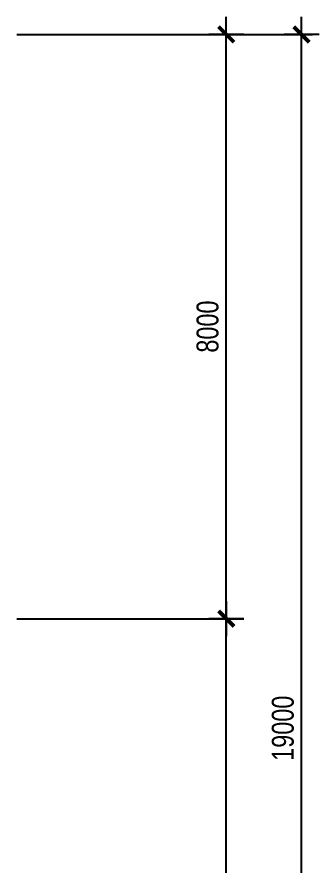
# Model space of a CAD drawing. Header units: metres. Extents: x 352651 to 1421851, y -87441 to -24441.
# Drawn here: x 1312067 to 1316206, y -68310 to -56696 of the extents above; entities that cross this region are included whole.
import ezdxf

# ---------------------------------------------------------------- set-up
doc = ezdxf.new("R2010")
doc.units = ezdxf.units.M
doc.header["$LTSCALE"] = 300
doc.header["$MEASUREMENT"] = 0
doc.header["$PDMODE"] = 2
doc.layers.get('0').update_dxf_attribs({"linetype": 'CONTINUOUS'})
doc.layers.get('Defpoints').update_dxf_attribs({"linetype": 'CONTINUOUS'})
doc.layers.add('DIM', color=1, linetype='CONTINUOUS')
doc.styles.add('CHUKICHTHUOC', font='vnshx.shx', dxfattribs={"width": 0.8, "height": 300, "bigfont": '@extfont2.shx'})
doc.dimstyles.new('150', dxfattribs={"dimscale": 150, "dimtxt": 2, "dimasz": 0.1, "dimexe": 1, "dimexo": 0, "dimgap": 0.7, "dimtad": 1, "dimdec": 0, "dimzin": 0, "dimdsep": 46, "dimtxsty": 'CHUKICHTHUOC', "dimblk": 'ARR', "dimcen": 0, "dimdle": 1, "dimclrd": 3, "dimclre": 3, "dimclrt": 3, "dimadec": 0, "dimazin": 0, "dimtfac": 1, "dimtdec": 0, "dimtix": 1, "dimtmove": 2, "dimatfit": 3, "dimldrblk": 'ARR', "dimfxl": 1, "dimtolj": 1, "dimtzin": 0, "dimarcsym": 0})

# ---------------------------------------------------------------- blocks, each defined once
blk = doc.blocks.new('ARR')
at = {"color": 1}
for p, q in [((0, -16), (0, 16)), ((-16, 0), (16, 0))]:
    blk.add_line(p, q, dxfattribs=at)
at = {"color": 3, "const_width": 3.6}
blk.add_lwpolyline([(-7.07, -7.07), (7.07, 7.07)], dxfattribs=at)
blk = doc.blocks.new('*D154')
at = {"layer": 'Defpoints', "color": 0, "transparency": 16777216}
for p in [(1312067, -64936), (1314935, -64936), (1312067, -72936)]:
    blk.add_point(p, dxfattribs=at)
at = {"layer": 'DIM', "color": 3, "lineweight": -2, "transparency": 16777216}
for p, q in [((1312067, -64936), (1315085, -64936)), ((1314935, -72921), (1314935, -64951)), ((1312067, -72936), (1315085, -72936))]:
    blk.add_line(p, q, dxfattribs=at)
at = {"layer": 'DIM', "color": 3, "lineweight": -2, "transparency": 16777216, "xscale": 15, "yscale": 15, "zscale": 15}
for p, rotation in [((1314935, -64936), 90), ((1314935, -72936), 270)]:
    blk.add_blockref('ARR', p, dxfattribs=dict(at, rotation=rotation))
at = {"layer": 'DIM', "color": 3, "transparency": 16777216, "insert": (1314680, -68936), "char_height": 300, "attachment_point": 5, "rotation": 90, "style": 'CHUKICHTHUOC'}
blk.add_mtext('\\A1;8000', dxfattribs=at)
blk = doc.blocks.new('*D155')
at = {"layer": 'Defpoints', "color": 0, "transparency": 16777216}
for p in [(1312067, -56936), (1314935, -56936), (1312067, -64936)]:
    blk.add_point(p, dxfattribs=at)
at = {"layer": 'DIM', "color": 3, "lineweight": -2, "transparency": 16777216}
for p, q in [((1312067, -56936), (1315085, -56936)), ((1314935, -64921), (1314935, -56951)), ((1312067, -64936), (1315085, -64936))]:
    blk.add_line(p, q, dxfattribs=at)
at = {"layer": 'DIM', "color": 3, "lineweight": -2, "transparency": 16777216, "xscale": 15, "yscale": 15, "zscale": 15}
for p, rotation in [((1314935, -56936), 90), ((1314935, -64936), 270)]:
    blk.add_blockref('ARR', p, dxfattribs=dict(at, rotation=rotation))
at = {"layer": 'DIM', "color": 3, "transparency": 16777216, "insert": (1314680, -60936), "char_height": 300, "attachment_point": 5, "rotation": 90, "style": 'CHUKICHTHUOC'}
blk.add_mtext('\\A1;8000', dxfattribs=at)
blk = doc.blocks.new('*D157')
at = {"layer": 'Defpoints', "color": 0, "transparency": 16777216}
for p in [(1312067, -56936), (1315966, -56936), (1312067, -75936)]:
    blk.add_point(p, dxfattribs=at)
at = {"layer": 'DIM', "color": 3, "lineweight": -2, "transparency": 16777216}
for p, q in [((1312067, -56936), (1316116, -56936)), ((1315966, -75921), (1315966, -56951)), ((1312067, -75936), (1316116, -75936))]:
    blk.add_line(p, q, dxfattribs=at)
at = {"layer": 'DIM', "color": 3, "lineweight": -2, "transparency": 16777216, "xscale": 15, "yscale": 15, "zscale": 15}
for p, rotation in [((1315966, -56936), 90), ((1315966, -75936), 270)]:
    blk.add_blockref('ARR', p, dxfattribs=dict(at, rotation=rotation))
at = {"layer": 'DIM', "color": 3, "transparency": 16777216, "insert": (1315711, -66436), "char_height": 300, "attachment_point": 5, "rotation": 90, "style": 'CHUKICHTHUOC'}
blk.add_mtext('\\A1;19000', dxfattribs=at)

msp = doc.modelspace()

# ---------------------------------------------------------------- dimensions: what is measured, and where the dimension line sits
at = {"layer": 'DIM'}
for base, p1, p2, picture, middle in [((1314935.1, -56936.2), (1312067.5, -64936.2), (1312067.5, -56936.2), '*D155', (1314680.1, -60936.2)), ((1315965.9, -56936.2), (1312067.5, -75936.2), (1312067.5, -56936.2), '*D157', (1315710.9, -66436.2)), ((1314935.1, -64936.2), (1312067.5, -72936.2), (1312067.5, -64936.2), '*D154', (1314680.1, -68936.2))]:
    dim = msp.add_linear_dim(base=base, p1=p1, p2=p2, angle=90, dimstyle='150', dxfattribs=at)
    dim.commit()
    dim.dimension.update_dxf_attribs({"geometry": picture, "text_midpoint": middle})

doc.saveas('drawing.dxf')
